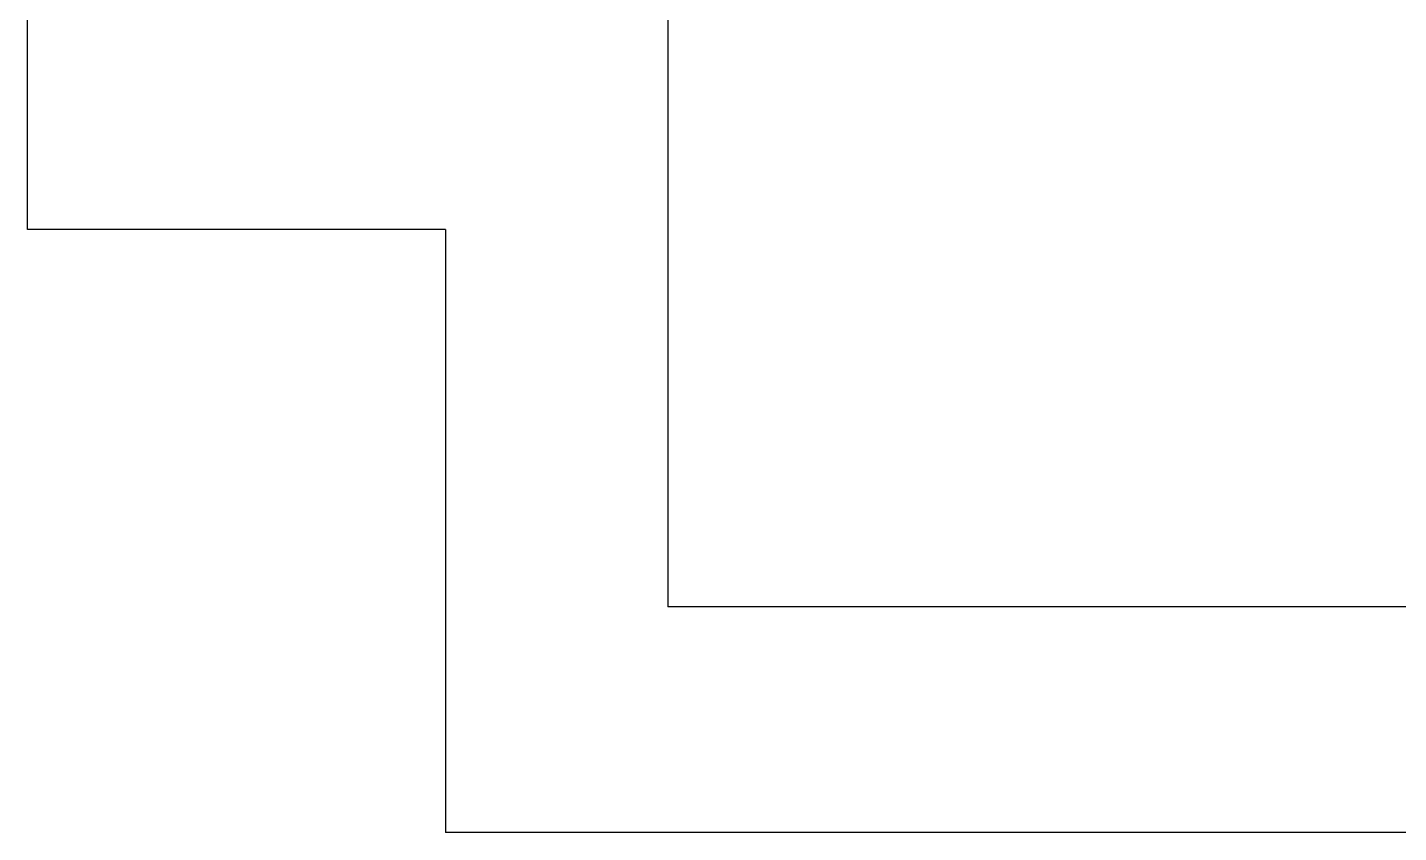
# Model space of a CAD drawing. Header units: inches. Extents: x 11 to 286, y 6 to 196.
# Drawn here: x 65.67 to 81.36, y 51.15 to 60.37 of the extents above; entities that cross this region are included whole.
import ezdxf

# ---------------------------------------------------------------- set-up
doc = ezdxf.new("R2010")
doc.units = ezdxf.units.IN
doc.header["$MEASUREMENT"] = 0
doc.layers.add('PDF_几何图形', color=7, linetype='Continuous')

msp = doc.modelspace()

# ---------------------------------------------------------------- linework, layer by layer
at = {"layer": 'PDF_几何图形'}
for p, q in [((65.673, 58.053), (65.673, 60.593)), ((72.997, 60.593), (72.997, 53.735)), ((70.457, 58.053), (65.673, 58.053)), ((70.457, 58.053), (70.457, 51.153)), ((82.522, 53.735), (72.997, 53.735)), ((176.925, 51.153), (70.457, 51.153))]:
    msp.add_line(p, q, dxfattribs=at)

doc.saveas('drawing.dxf')
